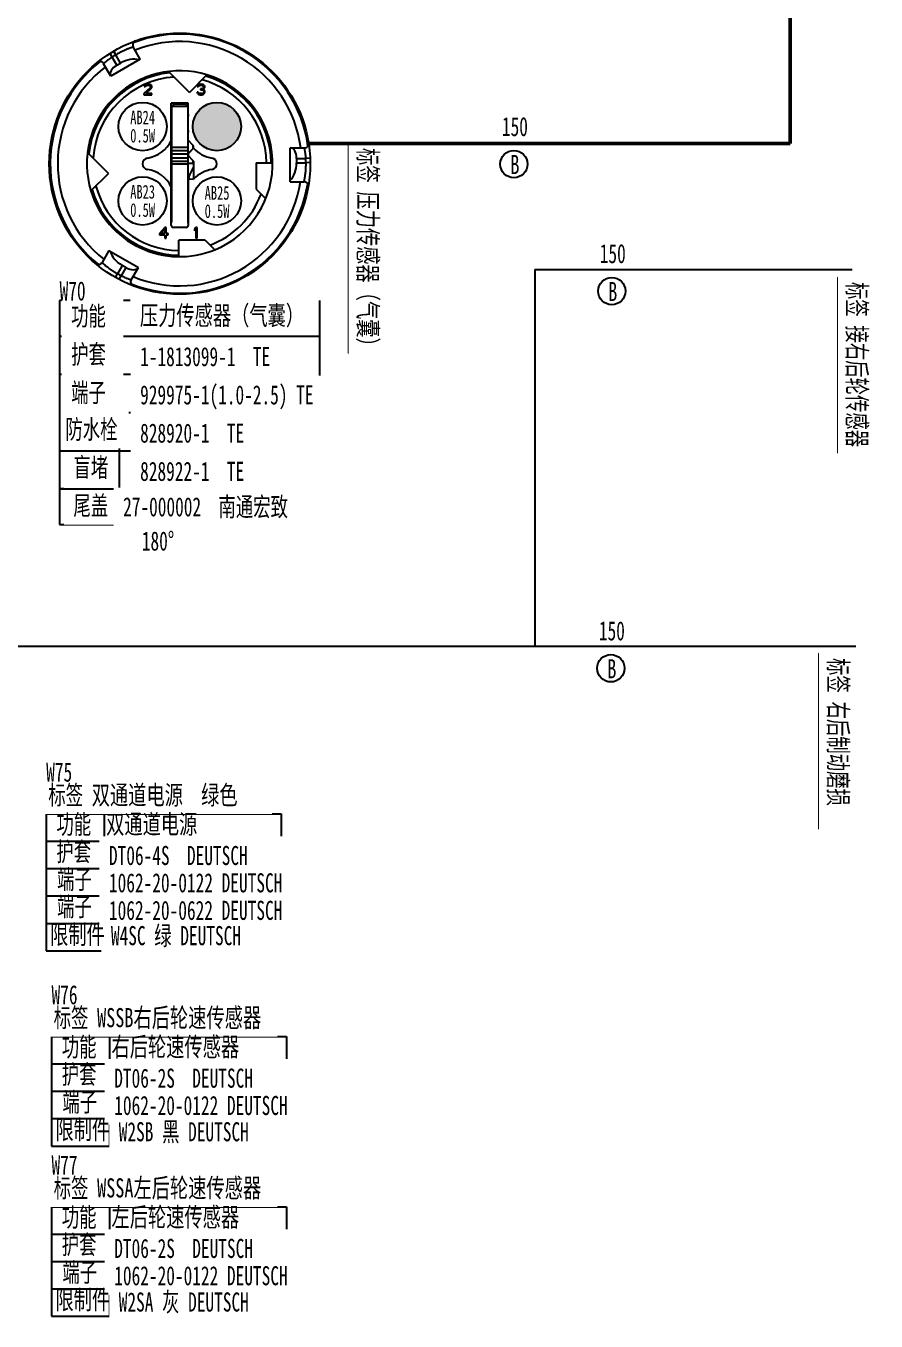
# Model space of a CAD drawing. Header units: millimetres. Extents: x 3853 to 7217, y 3585 to 4426.
# Drawn here: x 6913.6 to 7069.4, y 3838.2 to 4075.3 of the extents above; entities that cross this region are included whole.
import ezdxf

# ---------------------------------------------------------------- set-up
doc = ezdxf.new("R2010")
doc.units = ezdxf.units.MM
for name, color, linetype, lineweight in [('1轮廓实线层', 7, 'Continuous', 50), ('_0', 7, 'Continuous', 25), ('图框层', 7, 'Continuous', 25)]:
    doc.layers.add(name, color=color, linetype=linetype, lineweight=lineweight)
doc.layers.add('底盘线束', color=7, linetype='Continuous')
doc.styles.add('标准', font='', dxfattribs={"width": 0.667})
doc.styles.get('标准').set_extended_font_data('SimSun')

msp = doc.modelspace()

# ---------------------------------------------------------------- hatches: boundary and pattern name
at = {"layer": '底盘线束'}
h = msp.add_hatch(color=256, dxfattribs=at)
h.dxf.hatch_style = 1
edge = h.paths.add_edge_path()
edge.add_arc((6948.67, 4056.84), 4.42, 0, 360)

# ---------------------------------------------------------------- linework, layer by layer
at = {"layer": '1轮廓实线层'}
msp.add_line((7053.65, 4053.76), (7053.65, 4105.01), dxfattribs=at)
at = {"layer": '_0', "color": 0, "linetype": 'ByBlock', "lineweight": -3}
for p, q in [((7006.88, 4030.64), (7065.03, 4030.64)), ((7006.88, 4030.64), (7006.88, 3961.7)), ((6967.42, 4024.99), (6919.82, 4024.99)), ((6919.81, 4011.49), (6967.42, 4011.49)), ((6919.82, 4004.49), (6967.42, 4004.49)), ((6919.82, 4004.49), (6967.42, 4004.49)), ((6967.41, 3990.5), (6919.81, 3990.5)), ((6800.66, 3961.7), (7006.88, 3961.7)), ((6917.36, 3930.99), (6960.39, 3930.99)), ((6917.36, 3930.99), (6917.36, 3910.95)), ((6917.36, 3930.99), (6917.36, 3905.91)), ((6927.99, 3930.99), (6927.99, 3910.95)), ((6927.99, 3930.99), (6927.99, 3905.91)), ((6960.39, 3930.99), (6960.39, 3910.95)), ((6960.39, 3930.99), (6960.39, 3905.91)), ((6917.36, 3925.99), (6960.39, 3925.99)), ((6917.36, 3920.99), (6960.39, 3920.99)), ((6917.36, 3915.99), (6960.39, 3915.99)), ((6917.36, 3910.95), (6960.39, 3910.95)), ((6917.36, 3905.91), (6960.39, 3905.91)), ((6918.34, 3890.23), (6961.37, 3890.23)), ((6918.34, 3890.23), (6918.34, 3870.19)), ((6918.34, 3890.23), (6918.34, 3870.19)), ((6928.97, 3890.23), (6928.97, 3870.19)), ((6928.97, 3890.23), (6928.97, 3870.19)), ((6961.37, 3890.23), (6961.37, 3870.19)), ((6961.37, 3890.23), (6961.37, 3870.19)), ((6918.34, 3885.23), (6961.37, 3885.23)), ((6918.34, 3880.23), (6961.37, 3880.23)), ((6918.34, 3875.23), (6961.37, 3875.23)), ((6918.34, 3870.19), (6961.37, 3870.19)), ((6918.34, 3859.07), (6961.37, 3859.07)), ((6918.34, 3859.07), (6918.34, 3839.03)), ((6918.34, 3859.07), (6918.34, 3839.03)), ((6928.97, 3859.07), (6928.97, 3839.03)), ((6928.97, 3859.07), (6928.97, 3839.03)), ((6961.37, 3859.07), (6961.37, 3839.03)), ((6961.37, 3859.07), (6961.37, 3839.03)), ((6918.34, 3854.07), (6961.37, 3854.07)), ((6918.34, 3849.07), (6961.37, 3849.07)), ((6918.34, 3844.07), (6961.37, 3844.07)), ((6918.34, 3839.03), (6961.37, 3839.03))]:
    msp.add_line(p, q, dxfattribs=at)
at = {"layer": '_0', "color": 0}
for p, q in [((6919.82, 4018.49), (6967.42, 4018.47)), ((6919.81, 3984), (6967.41, 3983.98)), ((7006.88, 3961.7), (7065.71, 3961.7))]:
    msp.add_line(p, q, dxfattribs=at)
at = {"layer": '_0', "color": 0, "lineweight": -3}
for points in [[(7068.35, 4029.23), (7068.35, 3997.11), (7062.42, 3997.11), (7062.42, 4029.23)], [(7064.9, 3960.39), (7064.9, 3928.27), (7058.97, 3928.27), (7058.97, 3960.39)], [(6918.34, 3896.15), (6956.76, 3896.15), (6956.76, 3890.23), (6918.34, 3890.23)], [(6918.34, 3864.99), (6956.76, 3864.99), (6956.76, 3859.07), (6918.34, 3859.07)]]:
    msp.add_lwpolyline(points, close=True, dxfattribs=at)
at = {"layer": '_0', "color": 3, "lineweight": -3}
msp.add_lwpolyline([(6917.36, 3936.91), (6955.78, 3936.91), (6955.78, 3930.99), (6917.36, 3930.99)], close=True, dxfattribs=at)
at = {"layer": '_0', "color": 0, "linetype": 'ByBlock', "lineweight": -3}
for centre in [(7003.05, 4049.97), (7020.97, 4026.72), (7020.81, 3957.66)]:
    msp.add_circle(centre, 2.5, dxfattribs=at)
at = {"layer": '图框层'}
for p, q in [((6934.59, 4069.19), (6933.31, 4071.4)), ((6929.02, 4070.21), (6929.44, 4069.56)), ((6934.59, 4069.19), (6929.2, 4066.08)), ((6930.3, 4068.06), (6929.44, 4069.56)), ((6929.71, 4070.63), (6930.1, 4069.96)), ((6930.97, 4068.45), (6930.1, 4069.96)), ((6929.2, 4066.08), (6927.89, 4068.34)), ((6930.3, 4068.06), (6930.97, 4068.45)), ((6943.62, 4063.08), (6939.79, 4066.91)), ((6935.35, 4064.32), (6935.31, 4064.15)), ((6935.31, 4064.15), (6935.52, 4064.15)), ((6935.52, 4064.48), (6935.35, 4064.32)), ((6935.68, 4064.56), (6935.52, 4064.48)), ((6935.52, 4064.15), (6935.6, 4064.27)), ((6935.6, 4064.27), (6935.72, 4064.36)), ((6935.96, 4064.61), (6935.68, 4064.56)), ((6935.72, 4064.36), (6935.92, 4064.4)), ((6935.92, 4064.4), (6936.08, 4064.4)), ((6936.12, 4064.61), (6935.96, 4064.61)), ((6936.08, 4064.4), (6936.29, 4064.36)), ((6936.37, 4064.56), (6936.12, 4064.61)), ((6936.29, 4064.36), (6936.41, 4064.27)), ((6936.53, 4064.48), (6936.37, 4064.56)), ((6936.41, 4064.27), (6936.49, 4064.15)), ((6936.49, 4064.07), (6936.41, 4063.9)), ((6936.49, 4064.15), (6936.49, 4064.07)), ((6936.69, 4064.32), (6936.53, 4064.48)), ((6936.73, 4064.15), (6936.69, 4064.32)), ((6936.69, 4063.9), (6936.73, 4064.07)), ((6936.73, 4064.07), (6936.73, 4064.15)), ((6943.62, 4063.08), (6946.82, 4066.29)), ((6945.07, 4064.32), (6945.03, 4064.15)), ((6945.03, 4064.15), (6945.24, 4064.15)), ((6945.24, 4064.48), (6945.07, 4064.32)), ((6945.4, 4064.56), (6945.24, 4064.48)), ((6945.24, 4064.15), (6945.32, 4064.27)), ((6945.32, 4064.27), (6945.44, 4064.36)), ((6945.68, 4064.61), (6945.4, 4064.56)), ((6945.44, 4064.36), (6945.64, 4064.4)), ((6945.64, 4064.4), (6945.8, 4064.4)), ((6945.76, 4064.61), (6945.68, 4064.61)), ((6946.05, 4064.56), (6945.76, 4064.61)), ((6945.8, 4064.4), (6946.01, 4064.36)), ((6946.01, 4064.36), (6946.13, 4064.27)), ((6946.21, 4064.48), (6946.05, 4064.56)), ((6946.13, 4064.27), (6946.21, 4064.15)), ((6946.21, 4064.07), (6946.13, 4063.9)), ((6946.37, 4064.32), (6946.21, 4064.48)), ((6946.21, 4064.15), (6946.21, 4064.07)), ((6946.41, 4064.15), (6946.37, 4064.32)), ((6946.37, 4063.9), (6946.41, 4064.07)), ((6946.41, 4064.07), (6946.41, 4064.15)), ((6936.41, 4063.9), (6935.27, 4062.87)), ((6935.27, 4062.87), (6935.27, 4062.66)), ((6935.27, 4062.66), (6936.73, 4062.66)), ((6935.6, 4062.87), (6936.61, 4063.78)), ((6936.73, 4062.87), (6935.6, 4062.87)), ((6936.61, 4063.78), (6936.69, 4063.9)), ((6936.73, 4062.66), (6936.73, 4062.87)), ((6944.99, 4063.12), (6945.03, 4062.99)), ((6945.2, 4063.12), (6944.99, 4063.12)), ((6945.03, 4062.99), (6945.11, 4062.87)), ((6945.11, 4062.87), (6945.24, 4062.79)), ((6945.24, 4063.03), (6945.2, 4063.12)), ((6945.32, 4062.95), (6945.24, 4063.03)), ((6945.24, 4062.79), (6945.4, 4062.7)), ((6945.4, 4062.91), (6945.32, 4062.95)), ((6945.6, 4062.87), (6945.4, 4062.91)), ((6945.4, 4062.7), (6945.56, 4062.66)), ((6945.56, 4062.66), (6945.88, 4062.66)), ((6945.84, 4062.87), (6945.6, 4062.87)), ((6945.64, 4063.74), (6945.64, 4063.57)), ((6945.8, 4063.74), (6945.64, 4063.74)), ((6945.64, 4063.57), (6945.8, 4063.57)), ((6946.05, 4063.82), (6945.8, 4063.74)), ((6945.8, 4063.57), (6946.05, 4063.53)), ((6946.05, 4062.91), (6945.84, 4062.87)), ((6945.88, 4062.66), (6946.05, 4062.7)), ((6946.13, 4063.9), (6946.05, 4063.82)), ((6946.05, 4063.53), (6946.17, 4063.45)), ((6946.13, 4062.95), (6946.05, 4062.91)), ((6946.05, 4062.7), (6946.21, 4062.79)), ((6946.13, 4063.65), (6946.29, 4063.78)), ((6946.33, 4063.57), (6946.13, 4063.65)), ((6946.21, 4063.03), (6946.13, 4062.95)), ((6946.17, 4063.45), (6946.25, 4063.28)), ((6946.25, 4063.12), (6946.21, 4063.03)), ((6946.21, 4062.79), (6946.33, 4062.87)), ((6946.25, 4063.28), (6946.25, 4063.12)), ((6946.29, 4063.78), (6946.37, 4063.9)), ((6946.41, 4063.45), (6946.33, 4063.57)), ((6946.33, 4062.87), (6946.41, 4062.99)), ((6946.45, 4063.28), (6946.41, 4063.45)), ((6946.41, 4062.99), (6946.45, 4063.12)), ((6946.45, 4063.12), (6946.45, 4063.28)), ((6940.28, 4038.75), (6940.28, 4061.11)), ((6943.39, 4061.11), (6940.28, 4061.11)), ((6940.38, 4060.52), (6940.76, 4060.91)), ((6940.38, 4039.49), (6940.38, 4060.52)), ((6943.29, 4060.52), (6940.38, 4060.52)), ((6942.9, 4060.91), (6940.76, 4060.91)), ((6943.29, 4060.52), (6942.9, 4060.91)), ((6943.29, 4060.52), (6943.29, 4039.49)), ((6943.39, 4054.3), (6943.39, 4061.11)), ((6940.38, 4053.04), (6943.29, 4053.04)), ((6940.38, 4052.46), (6943.29, 4052.46)), ((6943.29, 4051.87), (6944.26, 4052.84)), ((6944.36, 4053.33), (6943.31, 4054.38)), ((6944.37, 4052.85), (6943.39, 4051.87)), ((6944.26, 4052.84), (6944.26, 4053.43)), ((6944.36, 4052.84), (6944.36, 4053.33)), ((6962.05, 4052.94), (6964.67, 4052.94)), ((6962.05, 4046.72), (6962.05, 4052.94)), ((6924.95, 4052.07), (6928.77, 4048.24)), ((6940.38, 4051.87), (6943.29, 4051.87)), ((6940.38, 4051.09), (6943.29, 4051.09)), ((6940.38, 4050.51), (6943.29, 4050.51)), ((6943.29, 4049.93), (6940.38, 4049.93)), ((6944.36, 4050.51), (6943.29, 4051.58)), ((6943.29, 4050.12), (6944.26, 4050.12)), ((6943.39, 4051.87), (6943.39, 4051.48)), ((6944.26, 4050.12), (6944.26, 4050.61)), ((6944.36, 4050.51), (6944.36, 4047.21)), ((6955.83, 4050.22), (6958.84, 4050.22)), ((6955.83, 4050.22), (6955.83, 4045.38)), ((6963.22, 4051), (6964.95, 4051)), ((6963.22, 4051), (6963.22, 4050.22)), ((6963.22, 4050.22), (6964.97, 4050.22)), ((6965.72, 4051.03), (6964.95, 4051)), ((6965.74, 4050.23), (6964.97, 4050.22)), ((6925.57, 4045.04), (6928.77, 4048.24)), ((6943.39, 4047.26), (6944.36, 4047.21)), ((6943.39, 4047.26), (6943.39, 4038.75)), ((6955.83, 4045.38), (6957.59, 4043.62)), ((6962.05, 4046.72), (6964.6, 4046.72)), ((6939.08, 4038.36), (6938.11, 4037.24)), ((6938.39, 4037.24), (6939.08, 4038.03)), ((6939.32, 4038.36), (6939.08, 4038.36)), ((6939.08, 4038.03), (6939.08, 4037.24)), ((6939.32, 4037.24), (6939.32, 4038.36)), ((6943, 4038.36), (6940.67, 4038.36)), ((6944.75, 4038.36), (6944.51, 4038.07)), ((6944.51, 4038.07), (6944.51, 4037.74)), ((6944.51, 4037.74), (6944.75, 4038.03)), ((6944.99, 4038.36), (6944.75, 4038.36)), ((6944.75, 4038.03), (6944.75, 4036.42)), ((6944.99, 4036.42), (6944.99, 4038.36)), ((6938.11, 4037.24), (6938.11, 4037)), ((6938.11, 4037), (6939.08, 4037)), ((6939.08, 4037.24), (6938.39, 4037.24)), ((6939.08, 4037), (6939.08, 4036.42)), ((6939.08, 4036.42), (6939.32, 4036.42)), ((6939.73, 4037.24), (6939.32, 4037.24)), ((6939.32, 4037), (6939.73, 4037)), ((6939.32, 4036.42), (6939.32, 4037)), ((6939.73, 4037), (6939.73, 4037.24)), ((6946.48, 4036.03), (6941.64, 4036.03)), ((6941.64, 4033.02), (6941.64, 4036.03)), ((6944.75, 4036.42), (6944.99, 4036.42)), ((6946.48, 4036.03), (6948.24, 4034.27)), ((6928.86, 4034.17), (6927.59, 4031.96)), ((6928.86, 4034.17), (6934.25, 4031.06)), ((6931.31, 4031.41), (6930.44, 4029.89)), ((6931.98, 4031.02), (6931.12, 4029.52)), ((6931.98, 4031.02), (6931.31, 4031.41)), ((6932.94, 4028.79), (6934.25, 4031.06)), ((6930.05, 4029.22), (6930.44, 4029.89)), ((6930.76, 4028.84), (6931.12, 4029.52))]:
    msp.add_line(p, q, dxfattribs=at)
for centre in [(6935.03, 4056.83), (6948.64, 4056.83), (6935.03, 4043.22), (6948.64, 4043.22)]:
    msp.add_circle(centre, 4.42, dxfattribs=at)
for centre, radius, start, end in [((6941.83, 4050.03), 23.72, 7.9254, 111.1055), ((6933.98, 4071.79), 0.778, 111.1121, 210), ((6941.83, 4050.03), 22.36, 7.4957, 111.4964), ((6941.83, 4050.03), 23.13, 120.4815, 122.4081), ((6941.83, 4050.03), 23.72, 127.9254, 231.1055), ((6941.83, 4050.03), 22.36, 127.4957, 231.4964), ((6941.83, 4050.03), 17.01, 72.9416, 197.0584), ((6941.83, 4050.03), 17.01, 96.8922, 173.1078), ((6941.83, 4050.03), 16.75, 96.1901, 173.8099), ((6927.22, 4067.96), 0.778, 30, 122.959), ((6941.83, 4050.03), 15.89, 93.6436, 176.3564), ((6941.83, 4050.03), 15.89, 0.7011, 75.1108), ((6941.83, 4050.03), 16.75, 0.665, 73.4152), ((6941.83, 4050.03), 17.01, 292.1344, 72.9416), ((6935.03, 4059.75), 5.35, 349.0575, 0), ((6948.64, 4059.75), 5.35, 180, 190.9425), ((6935.03, 4056.83), 5.35, 349.0575, 0), ((6948.64, 4056.83), 5.35, 180, 190.9425), ((6935.03, 4056.83), 5.83, 278.7974, 334.1581), ((6943.03, 4054.11), 0.389, 45, 48.2492), ((6948.64, 4056.83), 5.83, 222.8334, 261.2026), ((6964.67, 4053.72), 0.778, 270, 2.959), ((6936.08, 4050.03), 1.05, 98.7974, 261.2026), ((6947.58, 4050.03), 1.05, 278.6125, 81.2026), ((6941.83, 4050.03), 23.13, 0.4815, 2.4081), ((6935.03, 4043.22), 5.83, 25.8419, 81.2026), ((6948.64, 4046.14), 5.35, 143.1301, 167.9175), ((6948.62, 4043.22), 5.83, 98.6125, 136.85), ((6941.83, 4050.03), 17.01, 197.0584, 292.1259), ((6941.83, 4050.03), 16.75, 196.5848, 269.335), ((6941.83, 4050.03), 15.89, 194.8892, 269.2989), ((6941.83, 4050.03), 22.36, 247.4957, 351.4964), ((6935.03, 4046.14), 5.35, 349.0575, 10.9425), ((6948.64, 4046.14), 5.35, 169.0575, 190.9425), ((6964.6, 4045.94), 0.778, 351.1121, 90), ((6935.03, 4043.22), 5.35, 349.0575, 0), ((6948.64, 4043.22), 5.35, 180, 190.9425), ((6941.83, 4050.03), 15.89, 290.4163, 339.5837), ((6939.4, 4039.49), 0.972, 334.2402, 0), ((6940.67, 4038.75), 0.389, 180, 270), ((6943, 4038.75), 0.389, 270, 0), ((6944.26, 4039.49), 0.972, 180, 205.7598), ((6926.91, 4032.35), 0.778, 231.1121, 330), ((6941.83, 4050.03), 23.13, 240.4815, 242.4081), ((6933.61, 4028.4), 0.778, 150, 242.959)]:
    msp.add_arc(centre, radius, start, end, dxfattribs=at)
for centre, major_axis, start_param, end_param in [((6931.98, 4066.7), (3.03, 1.75), 0.436367, 1.570796), ((6930.86, 4067.09), (1.68, 0.97), 1.570796, 3.141593), ((6962.1, 4051), (0, 1.94), 4.712389, 6.283185), ((6961.2, 4050.22), (0, 3.5), 3.57796, 4.712389), ((6932.32, 4033.16), (3.03, -1.75), 3.57796, 4.712389), ((6932.54, 4031.99), (1.68, -0.97), 4.712389, 6.283185)]:
    msp.add_ellipse(centre, major_axis=major_axis, ratio=0.57735, start_param=start_param, end_param=end_param, dxfattribs=at)
for points, knots in [([(6933.31, 4071.4), (6933.31, 4071.4), (6933.31, 4071.4), (6933.31, 4071.4), (6933.31, 4071.4), (6933.31, 4071.4), (6933.3, 4071.4), (6933.3, 4071.39), (6933.29, 4071.39), (6933.28, 4071.39), (6933.27, 4071.39), (6933.26, 4071.38), (6933.24, 4071.38), (6933.23, 4071.37), (6933.2, 4071.36), (6933.16, 4071.35), (6933.11, 4071.33), (6933.05, 4071.31), (6932.98, 4071.29), (6932.91, 4071.26), (6932.83, 4071.23), (6932.7, 4071.19), (6932.54, 4071.13), (6932.32, 4071.05), (6932.08, 4070.95), (6931.83, 4070.84), (6931.56, 4070.72), (6931.28, 4070.59), (6930.99, 4070.45), (6930.59, 4070.24), (6930.3, 4070.08), (6930.1, 4069.96)], [0, 0, 0, 0, 0.000077, 0.000308, 0.000692, 0.001231, 0.001922, 0.002768, 0.004918, 0.00768, 0.011052, 0.01503, 0.019611, 0.024792, 0.030569, 0.043891, 0.059538, 0.077461, 0.097609, 0.119925, 0.144347, 0.170808, 0.229567, 0.29561, 0.368294, 0.446935, 0.530806, 0.619134, 0.711099, 0.80584, 1, 1, 1, 1]), ([(6929.44, 4069.56), (6929.33, 4069.49), (6929.12, 4069.35), (6928.88, 4069.16), (6928.69, 4069.02), (6928.56, 4068.92), (6928.44, 4068.82), (6928.33, 4068.73), (6928.23, 4068.65), (6928.14, 4068.57), (6928.08, 4068.52), (6928.03, 4068.47), (6928, 4068.45), (6927.98, 4068.42), (6927.95, 4068.4), (6927.94, 4068.39), (6927.92, 4068.37), (6927.91, 4068.36), (6927.91, 4068.36), (6927.9, 4068.36), (6927.9, 4068.35), (6927.89, 4068.35), (6927.89, 4068.35), (6927.89, 4068.35), (6927.89, 4068.34), (6927.89, 4068.34), (6927.89, 4068.34)], [0, 0, 0, 0, 0.193833, 0.380292, 0.468562, 0.552426, 0.631106, 0.703864, 0.770002, 0.828865, 0.879846, 0.902206, 0.922394, 0.940353, 0.956029, 0.969377, 0.980355, 0.984944, 0.988929, 0.992306, 0.995073, 0.997227, 0.998767, 0.999306, 0.999692, 1, 1, 1, 1]), ([(6964.95, 4051), (6964.94, 4051.12), (6964.92, 4051.37), (6964.89, 4051.68), (6964.86, 4051.91), (6964.83, 4052.07), (6964.81, 4052.23), (6964.79, 4052.37), (6964.76, 4052.49), (6964.74, 4052.61), (6964.72, 4052.69), (6964.71, 4052.75), (6964.7, 4052.79), (6964.7, 4052.83), (6964.69, 4052.86), (6964.68, 4052.88), (6964.68, 4052.9), (6964.68, 4052.91), (6964.68, 4052.92), (6964.67, 4052.93), (6964.67, 4052.93), (6964.67, 4052.94), (6964.67, 4052.94), (6964.67, 4052.94), (6964.67, 4052.94), (6964.67, 4052.94), (6964.67, 4052.94)], [0, 0, 0, 0, 0.193832, 0.380291, 0.468562, 0.552426, 0.631105, 0.703863, 0.770002, 0.828865, 0.879846, 0.902206, 0.922394, 0.940353, 0.956029, 0.969377, 0.980355, 0.984944, 0.988929, 0.992306, 0.995073, 0.997227, 0.998767, 0.999306, 0.999692, 1, 1, 1, 1]), ([(6964.6, 4046.72), (6964.6, 4046.72), (6964.6, 4046.72), (6964.6, 4046.72), (6964.6, 4046.72), (6964.61, 4046.72), (6964.61, 4046.73), (6964.61, 4046.73), (6964.61, 4046.74), (6964.61, 4046.75), (6964.61, 4046.76), (6964.62, 4046.77), (6964.62, 4046.79), (6964.62, 4046.81), (6964.63, 4046.83), (6964.64, 4046.87), (6964.65, 4046.93), (6964.66, 4046.99), (6964.67, 4047.06), (6964.69, 4047.14), (6964.71, 4047.22), (6964.73, 4047.35), (6964.76, 4047.52), (6964.8, 4047.75), (6964.83, 4048.01), (6964.87, 4048.28), (6964.9, 4048.57), (6964.92, 4048.88), (6964.94, 4049.2), (6964.96, 4049.65), (6964.97, 4049.99), (6964.97, 4050.22)], [0, 0, 0, 0, 0.000077, 0.000308, 0.000692, 0.001231, 0.001922, 0.002768, 0.004918, 0.00768, 0.011052, 0.01503, 0.019611, 0.024792, 0.030569, 0.043891, 0.059538, 0.077461, 0.097609, 0.119925, 0.144347, 0.170808, 0.229567, 0.29561, 0.368294, 0.446935, 0.530806, 0.619134, 0.711099, 0.80584, 1, 1, 1, 1]), ([(6927.59, 4031.96), (6927.59, 4031.96), (6927.59, 4031.96), (6927.59, 4031.96), (6927.59, 4031.96), (6927.59, 4031.95), (6927.59, 4031.95), (6927.59, 4031.95), (6927.6, 4031.95), (6927.61, 4031.94), (6927.62, 4031.93), (6927.63, 4031.92), (6927.64, 4031.91), (6927.65, 4031.9), (6927.67, 4031.88), (6927.7, 4031.85), (6927.74, 4031.82), (6927.79, 4031.77), (6927.84, 4031.73), (6927.9, 4031.68), (6927.97, 4031.62), (6928.07, 4031.54), (6928.2, 4031.42), (6928.38, 4031.28), (6928.59, 4031.12), (6928.81, 4030.95), (6929.04, 4030.78), (6929.3, 4030.6), (6929.57, 4030.42), (6929.94, 4030.18), (6930.24, 4030.01), (6930.44, 4029.89)], [0, 0, 0, 0, 0.000077, 0.000308, 0.000692, 0.001231, 0.001922, 0.002768, 0.004918, 0.00768, 0.011052, 0.01503, 0.019611, 0.024792, 0.030569, 0.043891, 0.059538, 0.077461, 0.09761, 0.119925, 0.144347, 0.170808, 0.229567, 0.29561, 0.368294, 0.446935, 0.530806, 0.619134, 0.711099, 0.80584, 1, 1, 1, 1]), ([(6931.12, 4029.52), (6931.23, 4029.47), (6931.46, 4029.36), (6931.74, 4029.23), (6931.95, 4029.14), (6932.11, 4029.08), (6932.25, 4029.03), (6932.38, 4028.98), (6932.51, 4028.93), (6932.62, 4028.9), (6932.7, 4028.87), (6932.76, 4028.85), (6932.79, 4028.84), (6932.83, 4028.83), (6932.86, 4028.82), (6932.88, 4028.81), (6932.9, 4028.8), (6932.91, 4028.8), (6932.92, 4028.8), (6932.93, 4028.79), (6932.93, 4028.79), (6932.93, 4028.79), (6932.94, 4028.79), (6932.94, 4028.79), (6932.94, 4028.79), (6932.94, 4028.79), (6932.94, 4028.79)], [0, 0, 0, 0, 0.193832, 0.380291, 0.468562, 0.552426, 0.631105, 0.703863, 0.770002, 0.828865, 0.879846, 0.902206, 0.922394, 0.940353, 0.956029, 0.969377, 0.980355, 0.984944, 0.988929, 0.992306, 0.995073, 0.997227, 0.998767, 0.999306, 0.999692, 1, 1, 1, 1])]:
    msp.add_open_spline(points, degree=3, knots=knots, dxfattribs=at)

# ---------------------------------------------------------------- texts
at = {"layer": '_0', "color": 0, "char_height": 2.5, "width": 4.9731, "attachment_point": 1, "style": '标准'}
for s, insert in [('\\pxsm0.8,qc,t0.32;{\\fFangSong_GB2312|b0|i0|c134|p2;AB24\\P0.5W}', (6932.54, 4059.75)), ('\\pxsm0.8,qc,t0.32;{\\fFangSong_GB2312|b0|i0|c134|p2;AB23\\P0.5W}', (6932.54, 4046.14)), ('\\pxsm0.8,qc,t0.32;{\\fFangSong_GB2312|b0|i0|c134|p2;AB25\\P0.5W}', (6946.18, 4045.94))]:
    msp.add_mtext(s, dxfattribs=dict(at, insert=insert))
at = {"layer": '_0', "color": 0, "linetype": 'ByBlock', "lineweight": -3, "char_height": 3.5, "attachment_point": 1, "style": '标准'}
for insert in [(7000.85, 4058.58), (7018.77, 4035.33), (7018.61, 3966.27)]:
    msp.add_mtext('150', dxfattribs=dict(at, insert=insert))
for s, insert, width in [('{\\W0.7;B}', (7002.4, 4051.63), 2.5227), ('{\\W0.7;B}', (7020.32, 4028.38), 2.5227), ('{\\W0.7;B}', (7020.16, 3959.32), 2.5227), ('{\\fFangSong_GB2312|b0|i0|c134|p2;功能}', (6919.23, 3930.84), 10.343), ('{\\fFangSong_GB2312|b0|i0|c134|p2;\\W0.7;双通道电源}', (6928.34, 3930.87), 26.1725), ('{\\fFangSong_GB2312|b0|i0|c134|p2;护套}', (6919.23, 3925.84), 10.343), ('{\\fFangSong_GB2312|b0|i0|c134|p2;端子}', (6919.34, 3920.79), 10.343), ('{\\fFangSong_GB2312|b0|i0|c134|p2;端子}', (6919.34, 3915.79), 10.343), ('{\\fFangSong_GB2312|b0|i0|c134|p2;\\W0.7;限制件}', (6918.07, 3910.68), 10.343), ('{\\fFangSong_GB2312|b0|i0|c134|p2;功能}', (6920.21, 3890.08), 10.343), ('{\\fFangSong_GB2312|b0|i0|c134|p2;\\W0.7;右后轮速传感器}', (6929.32, 3890.11), 26.1725), ('{\\fFangSong_GB2312|b0|i0|c134|p2;护套}', (6920.21, 3885.08), 10.343), ('{\\fFangSong_GB2312|b0|i0|c134|p2;端子}', (6920.32, 3880.03), 10.343), ('{\\fFangSong_GB2312|b0|i0|c134|p2;功能}', (6920.21, 3858.91), 10.343), ('{\\fFangSong_GB2312|b0|i0|c134|p2;\\W0.7;左后轮速传感器}', (6929.32, 3858.94), 26.1725), ('{\\fFangSong_GB2312|b0|i0|c134|p2;护套}', (6920.21, 3853.91), 10.343), ('{\\fFangSong_GB2312|b0|i0|c134|p2;端子}', (6920.32, 3848.86), 10.343)]:
    msp.add_mtext(s, dxfattribs=dict(at, insert=insert, width=width))

# ---------------------------------------------------------------- next in the draw order: texts
at = {"layer": '_0', "color": 0, "char_height": 3.5, "width": 31.266, "attachment_point": 1, "rotation": 270, "style": '标准', "bg_fill": 2}
for s, insert in [('{\\fFangSong_GB2312|b0|i0|c134|p2;标签 \\fFangSong_GB2312|b0|i0|c134|p2;接右后轮传感器}', (7067.65, 4028.38)), ('{\\fFangSong_GB2312|b0|i0|c134|p2;标签 右后制动磨损}', (7064.2, 3959.53))]:
    msp.add_mtext(s, dxfattribs=dict(at, insert=insert))
at = {"layer": '_0', "color": 0, "char_height": 3.5, "attachment_point": 1, "style": '标准', "bg_fill": 2}
for s, insert, width in [('{\\fFangSong_GB2312|b0|i0|c134|p2;\\W0.7;压力传感器（\\fFangSong_GB2312|b0|i0|c134|p2;气囊\\fFangSong_GB2312|b0|i0|c134|p2;）}', (6934.53, 4024.01), 36.2083), ('{\\fFangSong_GB2312|b0|i0|c134|p2;盲堵}', (6922.35, 3996.2), 7.8037), ('{\\fFangSong_GB2312|b0|i0|c134|p2;\\C3;标签 \\W0.7;双通道电源  绿色}', (6917.75, 3936.22), 39.2326), ('{\\fFangSong_GB2312|b0|i0|c134|p2;DT06-4S  DEUTSCH}', (6928.86, 3925.14), 31.6249), ('{\\fFangSong_GB2312|b0|i0|c134|p2;W4SC 绿 DEUTSCH}', (6929.22, 3910.47), 31.6249), ('{\\fFangSong_GB2312|b0|i0|c134|p2;DT06-2S  DEUTSCH}', (6929.83, 3884.38), 31.6249), ('{\\fFangSong_GB2312|b0|i0|c134|p2;DT06-2S  DEUTSCH}', (6929.83, 3853.21), 31.6249)]:
    msp.add_mtext(s, dxfattribs=dict(at, insert=insert, width=width))
at = {"layer": '_0', "color": 1, "char_height": 3.5, "width": 39.2326, "attachment_point": 1, "style": '标准', "bg_fill": 2}
for s, insert in [('{\\fFangSong_GB2312|b0|i0|c134|p2;标签 \\W0.7;WSSB右后轮速传感器}', (6918.73, 3895.46)), ('{\\fFangSong_GB2312|b0|i0|c134|p2;标签 \\W0.7;WSSA左后轮速传感器}', (6918.73, 3864.29))]:
    msp.add_mtext(s, dxfattribs=dict(at, insert=insert))

# ---------------------------------------------------------------- next in the draw order: linework, layer by layer
at = {"layer": '_0', "color": 0, "linetype": 'ByBlock', "lineweight": -3}
msp.add_line((6919.82, 3997.49), (6967.42, 3997.5), dxfattribs=at)
at = {"layer": '图框层'}
msp.add_arc((6941.83, 4050.03), 23.72, 247.9254, 351.1055, dxfattribs=at)

# ---------------------------------------------------------------- next in the draw order: texts
at = {"layer": '_0', "color": 0, "char_height": 3.5, "attachment_point": 1, "style": '标准', "bg_fill": 2}
for s, insert, width in [('{\\fFangSong_GB2312|b0|i0|c134|p2;1-1813099-1  TE}', (6934.57, 4016.47), 35.8921), ('{\\fFangSong_GB2312|b0|i0|c134|p2;尾盖}', (6922.35, 3989.21), 7.8037), ('{\\fFangSong_GB2312|b0|i0|c134|p2;1062-20-0122 DEUTSCH}', (6928.86, 3920.14), 37.8691), ('{\\fFangSong_GB2312|b0|i0|c134|p2;1062-20-0122 DEUTSCH}', (6929.83, 3879.38), 43.2904), ('{\\fFangSong_GB2312|b0|i0|c134|p2;1062-20-0122 DEUTSCH}', (6929.83, 3848.21), 43.2904)]:
    msp.add_mtext(s, dxfattribs=dict(at, insert=insert, width=width))
at = {"layer": '_0', "color": 0, "linetype": 'ByBlock', "lineweight": -3, "char_height": 3.5, "width": 15.1586, "attachment_point": 1, "style": '标准'}
for s, insert in [('W75', (6917.36, 3940.41)), ('W76', (6918.34, 3899.65)), ('W77', (6918.34, 3868.49))]:
    msp.add_mtext(s, dxfattribs=dict(at, insert=insert))

# ---------------------------------------------------------------- next in the draw order: linework, layer by layer
at = {"layer": '_0', "color": 0, "linetype": 'ByBlock', "lineweight": -3}
for p, q in [((6930.73, 4024.99), (6930.74, 3983.99)), ((6919.82, 3990.5), (6967.42, 3990.51))]:
    msp.add_line(p, q, dxfattribs=at)
at = {"layer": '_0', "lineweight": -3}
msp.add_line((6967.42, 4024.99), (6967.41, 3983.98), dxfattribs=at)
at = {"layer": '_0', "color": 0, "lineweight": -3}
msp.add_line((6919.81, 3990.5), (6919.81, 3984), dxfattribs=at)
msp.add_lwpolyline([(6978.75, 4053.76), (6978.75, 4015.34), (6972.82, 4015.34), (6972.82, 4053.76)], close=True, dxfattribs=at)

# ---------------------------------------------------------------- next in the draw order: texts
at = {"layer": '_0', "color": 0, "insert": (6928.86, 3915.1), "char_height": 3.5, "width": 37.8691, "attachment_point": 1, "style": '标准', "bg_fill": 2}
msp.add_mtext('{\\fFangSong_GB2312|b0|i0|c134|p2;1062-20-0622 DEUTSCH}', dxfattribs=at)
at = {"layer": '_0', "color": 0, "linetype": 'ByBlock', "lineweight": -3, "char_height": 3.5, "width": 10.343, "attachment_point": 1, "style": '标准'}
for insert in [(6919.05, 3874.96), (6919.05, 3843.8)]:
    msp.add_mtext('{\\fFangSong_GB2312|b0|i0|c134|p2;\\W0.7;限制件}', dxfattribs=dict(at, insert=insert))

# ---------------------------------------------------------------- next in the draw order: texts
at = {"layer": '_0', "color": 0, "char_height": 3.5, "attachment_point": 1, "style": '标准', "bg_fill": 2}
for s, insert, width in [('{\\fFangSong_GB2312|b0|i0|c134|p2;功能}', (6921.92, 4023.9), 7.8037), ('{\\fFangSong_GB2312|b0|i0|c134|p2;27-000002  南通宏致}', (6931.45, 3988.97), 35.8921), ('{\\fFangSong_GB2312|b0|i0|c134|p2;W2SB 黑 DEUTSCH}', (6930.65, 3874.57), 31.6249), ('{\\fFangSong_GB2312|b0|i0|c134|p2;W2SA 灰 DEUTSCH}', (6930.65, 3843.4), 31.6249)]:
    msp.add_mtext(s, dxfattribs=dict(at, insert=insert, width=width))

# ---------------------------------------------------------------- next in the draw order: linework, layer by layer
at = {"layer": '图框层'}
msp.add_circle((6941.83, 4050.03), 23.91, dxfattribs=at)

# ---------------------------------------------------------------- next in the draw order: texts
at = {"layer": '_0', "color": 0, "linetype": 'ByBlock', "lineweight": -3, "insert": (6919.82, 4028.49), "char_height": 3.5, "width": 15.1586, "attachment_point": 1, "style": '标准'}
msp.add_mtext('W70', dxfattribs=at)
at = {"layer": '_0', "color": 0, "char_height": 3.5, "attachment_point": 1, "style": '标准', "bg_fill": 2}
for s, insert, width in [('{\\fFangSong_GB2312|b0|i0|c134|p2;护套}', (6921.93, 4016.9), 7.8037), ('{\\fFangSong_GB2312|b0|i0|c134|p2;180%%D}', (6934.88, 3982.71), 7.4904)]:
    msp.add_mtext(s, dxfattribs=dict(at, insert=insert, width=width))

# ---------------------------------------------------------------- next in the draw order: linework, layer by layer
at = {"layer": '_0', "color": 0, "lineweight": -3}
msp.add_line((6919.82, 4024.99), (6919.82, 4018.49), dxfattribs=at)

# ---------------------------------------------------------------- next in the draw order: texts
at = {"layer": '_0', "color": 0, "insert": (6921.93, 4009.9), "char_height": 3.5, "width": 7.8037, "attachment_point": 1, "style": '标准', "bg_fill": 2}
msp.add_mtext('{\\fFangSong_GB2312|b0|i0|c134|p2;端子}', dxfattribs=at)

# ---------------------------------------------------------------- next in the draw order: linework, layer by layer
at = {"layer": '_0', "color": 0, "lineweight": -3}
msp.add_line((6919.82, 4018.49), (6919.82, 4011.49), dxfattribs=at)

# ---------------------------------------------------------------- next in the draw order: texts
at = {"layer": '_0', "color": 0, "insert": (6920.88, 4003.17), "char_height": 3.5, "width": 9.8578, "attachment_point": 1, "style": '标准', "bg_fill": 2}
msp.add_mtext('{\\fFangSong_GB2312|b0|i0|c134|p2;防水栓}', dxfattribs=at)

# ---------------------------------------------------------------- next in the draw order: linework, layer by layer
at = {"layer": '_0', "color": 0, "lineweight": -3}
for p, q in [((6919.82, 4011.49), (6919.82, 4004.49)), ((6919.82, 4004.49), (6919.82, 3997.49)), ((6919.82, 3997.49), (6919.82, 3990.5))]:
    msp.add_line(p, q, dxfattribs=at)

# ---------------------------------------------------------------- next in the draw order: texts
at = {"layer": '_0', "color": 0, "insert": (6934.57, 4009.47), "char_height": 3.5, "width": 35.8921, "attachment_point": 1, "style": '标准', "bg_fill": 2}
msp.add_mtext('{\\fFangSong_GB2312|b0|i0|c134|p2;929975-1(1.0-2.5) TE}', dxfattribs=at)

# ---------------------------------------------------------------- next in the draw order: texts
at = {"layer": '_0', "color": 0, "insert": (6978.05, 4052.91), "char_height": 3.5, "width": 39.2326, "attachment_point": 1, "rotation": 270, "style": '标准', "bg_fill": 2}
msp.add_mtext('{\\fFangSong_GB2312|b0|i0|c134|p2;标签 \\W0.7;压力传感器（\\fFangSong_GB2312|b0|i0|c134|p2;气囊\\fFangSong_GB2312|b0|i0|c134|p2;）}', dxfattribs=at)
at = {"layer": '_0', "color": 0, "insert": (6934.57, 4002.47), "char_height": 3.5, "width": 35.8921, "attachment_point": 1, "style": '标准', "bg_fill": 2}
msp.add_mtext('{\\fFangSong_GB2312|b0|i0|c134|p2;828920-1  TE}', dxfattribs=at)

# ---------------------------------------------------------------- next in the draw order: linework, layer by layer
at = {"layer": '1轮廓实线层'}
msp.add_line((6965.45, 4053.76), (7053.65, 4053.76), dxfattribs=at)

# ---------------------------------------------------------------- next in the draw order: texts
at = {"layer": '_0', "color": 0, "insert": (6934.57, 3995.47), "char_height": 3.5, "width": 35.8921, "attachment_point": 1, "style": '标准', "bg_fill": 2}
msp.add_mtext('{\\fFangSong_GB2312|b0|i0|c134|p2;828922-1  TE}', dxfattribs=at)

doc.saveas('drawing.dxf')
